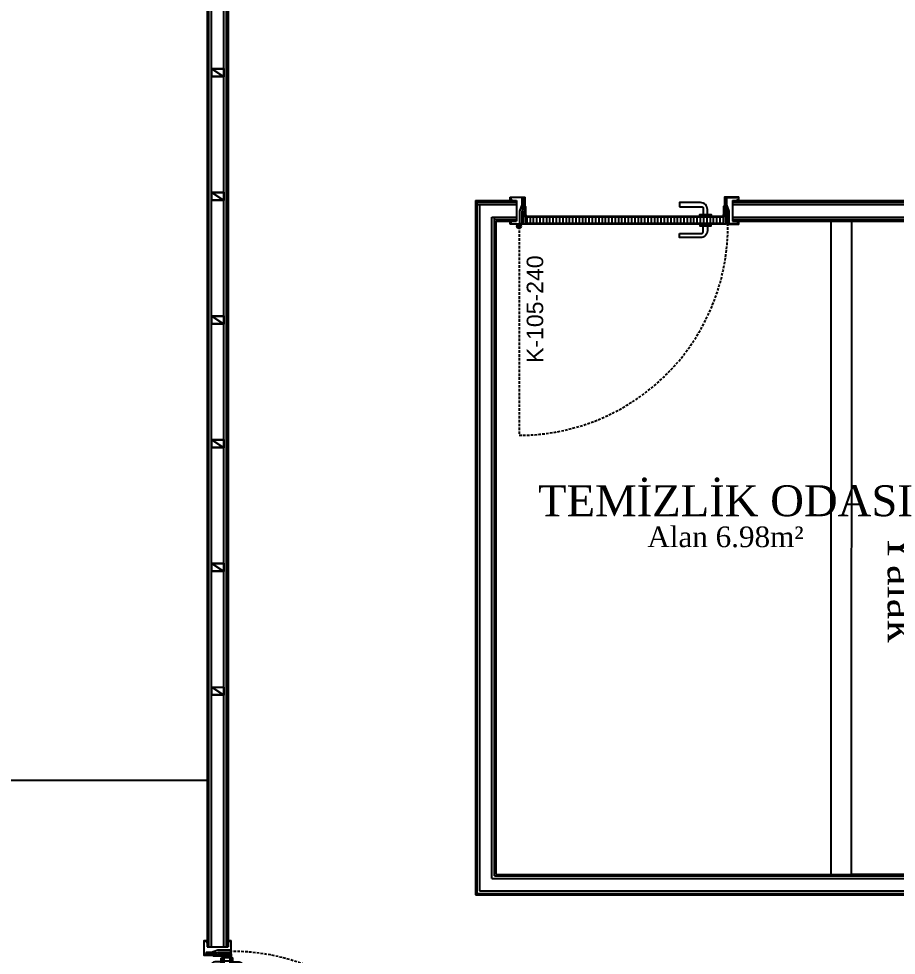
# Model space of a CAD drawing. Header units: millimetres. Extents: x -29311 to -3405, y 28913 to 42880.
# Drawn here: x -6707.6 to -6282, y 36016.5 to 36470.8 of the extents above; entities that cross this region are included whole.
import ezdxf
from ezdxf.enums import TextEntityAlignment as Align

# ---------------------------------------------------------------- set-up
doc = ezdxf.new("R2010")
doc.units = ezdxf.units.MM
doc.linetypes.add('HIDDEN', pattern=[0.375, 0.25, -0.125])
for name, color, linetype in [('A-DOSEME-GOR0.1', 77, 'Continuous'), ('A-DUVAR-ALCIPAN', 9, 'Continuous'), ('A-DUVAR-ALCIPAN-CELIK', 144, 'Continuous'), ('A-KAPI-AHSAP', 245, 'Continuous'), ('A-KAPI-AKSESUAR', 206, 'Continuous'), ('A-KAPI-METAL', 84, 'Continuous'), ('A-KAPI-PROFIL', 206, 'Continuous'), ('A-SIVA-ALCIPAN', 247, 'Continuous'), ('A-SIVA-IC', 97, 'Continuous'), ('A-YAZI', 136, 'Continuous'), ('level', 10, 'Continuous')]:
    doc.layers.add(name, color=color, linetype=linetype)
doc.styles.get("Standard").update_dxf_attribs({"font": 'arial.ttf'})
doc.styles.add('YAZ-50', font='times.ttf', dxfattribs={"width": 0.9})

# ---------------------------------------------------------------- blocks, each defined once
blk = doc.blocks.new('40 60')
at = {"layer": 'A-DUVAR-ALCIPAN-CELIK'}
for points in [[(82132.16, 6001.66), (82132.16, 6007.66), (82128.16, 6007.66), (82128.16, 6001.66)], [(82132.01, 6001.81), (82132.01, 6007.51), (82128.31, 6007.51), (82128.31, 6001.81)]]:
    blk.add_lwpolyline(points, close=True, dxfattribs=at)
blk.add_lwpolyline([(82128.31, 6007.51), (82132.01, 6001.81)], dxfattribs=at)
blk = doc.blocks.new('A$C1989330F')
at = {"layer": 'A-KAPI-AKSESUAR'}
blk.add_lwpolyline([(27.5, 0), (-27.5, 0), (-27.5, -8), (27.5, -8)], close=True, dxfattribs=at)
blk.add_lwpolyline([(-125, -45), (-20, -45, 0.414214), (-10, -35), (-10, -8), (10, -8), (10, -32, -0.414214), (-23, -65), (-125, -65)], format="xyb", close=True, dxfattribs=at)
blk = doc.blocks.new('*U50')
at = {"ltscale": 12}
h = blk.add_hatch(dxfattribs=at)
h.set_pattern_fill('ANSI31', color=8, scale=5, angle=45)
h.set_pattern_definition([(90, (-1.915, 20), (-15.875, 3e-15), [])])
h.paths.add_polyline_path([(954.1, -130), (44, -130), (44, -160), (954.1, -160)])
at = {"color": 8, "linetype": 'HIDDEN', "ltscale": 50}
blk.add_lwpolyline([(12, -175), (12, -1139.1, 0.417281), (976.1, -164.9)], format="xyb", dxfattribs=at)
at = {"layer": 'A-KAPI-AHSAP'}
for points in [[(44, -165), (34, -165), (34, -148), (34, -148), (34, -125), (44, -125), (44, -165)], [(44, -125), (954.1, -125)], [(954.1, -165), (954.1, -125), (964.1, -125), (964.1, -165), (964.1, -165), (964.1, -165), (954.1, -165)], [(954.1, -165), (44, -165)]]:
    blk.add_lwpolyline(points, dxfattribs=at)
blk.add_lwpolyline([(954.1, -130), (44, -130), (44, -160), (954.1, -160)], close=True, dxfattribs=at)
at = {"layer": 'A-KAPI-AKSESUAR'}
for radius in [10, 5, 4]:
    blk.add_circle((12, -175), radius, dxfattribs=at)
at = {"layer": 'A-KAPI-METAL'}
for points in [[(-29, -32), (39, -32, -0.414214), (40, -33), (40, -95.9), (38, -95.9), (38, -34.5, 0.414214), (37.5, -34), (-27.5, -34, 0.414214), (-28, -34.5), (-28, -46, 0.414214), (-27.5, -46.5), (-20, -46.5), (-20, -48.5), (-29, -48.5, -0.414214), (-30, -47.5), (-30, -33, -0.414214)], [(1027.1, -32), (959.1, -32, 0.414214), (958.1, -33), (958.1, -95.9), (960.1, -95.9), (960.1, -34.5, -0.414214), (960.6, -34), (1025.6, -34, -0.414214), (1026.1, -34.5), (1026.1, -46, -0.414214), (1025.6, -46.5), (1018.1, -46.5), (1018.1, -48.5), (1027.1, -48.5, 0.414214), (1028.1, -47.5), (1028.1, -33, 0.414214)], [(-30, -151, -0.414214), (-29, -150), (-20, -150), (-20, -152), (-27.5, -152, 0.414214), (-28, -152.5), (-28, -162.5, 0.414214), (-27.5, -163), (26.5, -163, 0.414214), (27, -162.5), (27, -105, -0.414214), (28.2, -104), (41, -104, -0.414154), (42, -105), (42, -119.5), (42, -93.4), (42, -79.3), (42, -93.4), (40, -93.4), (40, -79.3, -1), (44, -79.3), (44, -119.8, -0.934642), (40, -119.5), (40, -106.5, 0.414214), (39.5, -106), (29.5, -106, 0.414214), (29, -106.5), (29, -164, -0.414214), (28, -165), (-29, -165, -0.414214), (-30, -164)], [(1028.1, -151, 0.414214), (1027.1, -150), (1018.1, -150), (1018.1, -152), (1025.6, -152, -0.414214), (1026.1, -152.5), (1026.1, -162.5, -0.414214), (1025.6, -163), (971.6, -163, -0.414214), (971.1, -162.5), (971.1, -104, 0.414214), (969.8, -103), (957.1, -103, 0.414154), (956.1, -104), (956.1, -119.5), (956.1, -93.4), (956.1, -79.3), (956.1, -93.4), (958.1, -93.4), (958.1, -79.3, 1), (954.1, -79.3), (954.1, -119.8, 0.938583), (958.1, -119.5), (958.1, -105.5, -0.414214), (958.6, -105), (968.5, -105, -0.414214), (969.1, -105.5), (969.1, -164, 0.414214), (970.1, -165), (1027.1, -165, 0.414214), (1028.1, -164)]]:
    blk.add_lwpolyline(points, format="xyb", close=True, dxfattribs=at)
at = {"layer": 'A-KAPI-PROFIL'}
for points in [[(16.5, -100.9), (27.5, -70.4), (27.5, -36.5), (37.5, -36.5), (37.5, -72.2), (25.9, -104.3), (25.9, -163), (16.5, -163)], [(981.6, -100.9), (970.6, -70.4), (970.6, -43.8), (960.6, -43.8), (960.6, -72.2), (972.2, -104.3), (972.2, -163), (981.6, -163)]]:
    blk.add_lwpolyline(points, close=True, dxfattribs=at)
for points in [[(36.5, -36.8), (37.5, -36.8), (37.5, -52.5), (29.6, -66.1), (29.6, -89.8), (36.6, -89.8), (36.6, -90.8), (28.6, -90.8), (28.6, -65.8), (36.5, -52.2), (36.5, -36.8)], [(961.6, -36.8), (960.6, -36.8), (960.6, -52.5), (968.5, -66.1), (968.5, -89.8), (961.5, -89.8), (961.5, -90.8), (969.5, -90.8), (969.5, -65.8), (961.6, -52.2), (961.6, -36.8)]]:
    blk.add_lwpolyline(points, dxfattribs=at)
at = {"layer": 'A-KAPI-PROFIL', "color": 8}
for points in [[(39.7, -111.2, 0.414214), (37.7, -109.2), (31.3, -109.2, 0.414214), (29.3, -111.2), (29.3, -122, 0.414214), (31.3, -124), (45.3, -124, 0.414214), (46.3, -123), (46.3, -120, 1), (44.3, -120), (44.3, -121.5), (39.7, -121.5)], [(968.8, -111.2, 0.414214), (966.8, -109.2), (960.4, -109.2, 0.414214), (958.4, -111.2), (958.4, -121.5), (953.8, -121.5), (953.8, -120, 1), (951.8, -120), (951.8, -123, 0.414214), (952.8, -124), (964.1, -124), (966.8, -124, 0.414214), (968.8, -122)]]:
    blk.add_lwpolyline(points, format="xyb", close=True, dxfattribs=at)
at = {"layer": 'DEFPOINTS', "linetype": 'ByBlock', "ltscale": 12}
for p, q in [((0, -48.5), (0, -150)), ((998.1, -48.5), (998.1, -125))]:
    blk.add_line(p, q, dxfattribs=at)
at = {"ltscale": 12, "xscale": -1, "rotation": 180}
blk.add_blockref('A$C1989330F', (916, -125), dxfattribs=at)
at = {"ltscale": 12}
blk.add_blockref('A$C1989330F', (916, -165), dxfattribs=at)
blk = doc.blocks.new('*U501')
at = {"ltscale": 12}
h = blk.add_hatch(dxfattribs=at)
h.set_pattern_fill('ANSI31', color=8, scale=5, angle=45)
h.set_pattern_definition([(90, (48.085, 20), (-15.875, 3e-15), [])])
h.paths.add_polyline_path([(1004.1, -130), (44, -130), (44, -160), (1004.1, -160)])
at = {"color": 8, "linetype": 'HIDDEN', "ltscale": 50}
blk.add_lwpolyline([(12.6, -176.2), (12.6, -1188.7, 0.417281), (1025, -165.6)], format="xyb", dxfattribs=at)
at = {"layer": 'A-KAPI-AHSAP'}
for points in [[(44, -165), (34, -165), (34, -148), (34, -148), (34, -125), (44, -125), (44, -165)], [(44, -125), (1004.1, -125)], [(1004.1, -165), (1004.1, -125), (1014.1, -125), (1014.1, -165), (1014.1, -165), (1014.1, -165), (1004.1, -165)], [(1004.1, -165), (44, -165)]]:
    blk.add_lwpolyline(points, dxfattribs=at)
blk.add_lwpolyline([(1004.1, -130), (44, -130), (44, -160), (1004.1, -160)], close=True, dxfattribs=at)
at = {"layer": 'A-KAPI-AKSESUAR'}
for radius in [10, 5, 4]:
    blk.add_circle((12, -175), radius, dxfattribs=at)
at = {"layer": 'A-KAPI-METAL'}
for points in [[(-29, -33.4), (39, -33.4, -0.414214), (40, -34.4), (40, -95.9), (38, -95.9), (38, -35.9, 0.414214), (37.5, -35.4), (-27.5, -35.4, 0.414214), (-28, -35.9), (-28, -47.4, 0.414214), (-27.5, -47.9), (-20, -47.9), (-20, -49.9), (-29, -49.9, -0.414214), (-30, -48.9), (-30, -34.4, -0.414214)], [(1077.1, -33.4), (1009.1, -33.4, 0.414214), (1008.1, -34.4), (1008.1, -95.9), (1010.1, -95.9), (1010.1, -35.9, -0.414214), (1010.6, -35.4), (1075.6, -35.4, -0.414214), (1076.1, -35.9), (1076.1, -47.4, -0.414214), (1075.6, -47.9), (1068.1, -47.9), (1068.1, -49.9), (1077.1, -49.9, 0.414214), (1078.1, -48.9), (1078.1, -34.4, 0.414214)], [(-30, -151, -0.414214), (-29, -150), (-20, -150), (-20, -152), (-27.5, -152, 0.414214), (-28, -152.5), (-28, -162.5, 0.414214), (-27.5, -163), (26.5, -163, 0.414214), (27, -162.5), (27, -105, -0.414214), (28.2, -104), (41, -104, -0.414154), (42, -105), (42, -119.5), (42, -94.8), (42, -80.7), (42, -94.8), (40, -94.8), (40, -80.7, -1), (44, -80.7), (44, -119.8, -0.934642), (40, -119.5), (40, -106.5, 0.414214), (39.5, -106), (29.5, -106, 0.414214), (29, -106.5), (29, -164, -0.414214), (28, -165), (-29, -165, -0.414214), (-30, -164)], [(1078.1, -151, 0.414214), (1077.1, -150), (1068.1, -150), (1068.1, -152), (1075.6, -152, -0.414214), (1076.1, -152.5), (1076.1, -162.5, -0.414214), (1075.6, -163), (1021.6, -163, -0.414214), (1021.1, -162.5), (1021.1, -104, 0.414214), (1019.8, -103), (1007.1, -103, 0.414154), (1006.1, -104), (1006.1, -119.5), (1006.1, -94.8), (1006.1, -80.7), (1006.1, -94.8), (1008.1, -94.8), (1008.1, -80.7, 1), (1004.1, -80.7), (1004.1, -119.8, 0.938583), (1008.1, -119.5), (1008.1, -105.5, -0.414214), (1008.6, -105), (1018.5, -105, -0.414214), (1019.1, -105.5), (1019.1, -164, 0.414214), (1020.1, -165), (1077.1, -165, 0.414214), (1078.1, -164)]]:
    blk.add_lwpolyline(points, format="xyb", close=True, dxfattribs=at)
at = {"layer": 'A-KAPI-PROFIL'}
for points in [[(16.5, -100.9), (27.5, -70.4), (27.5, -36.5), (37.5, -36.5), (37.5, -72.2), (25.9, -104.3), (25.9, -163), (16.5, -163)], [(1031.6, -100.9), (1020.6, -70.4), (1020.6, -43.8), (1010.6, -43.8), (1010.6, -72.2), (1022.2, -104.3), (1022.2, -163), (1031.6, -163)]]:
    blk.add_lwpolyline(points, close=True, dxfattribs=at)
for points in [[(36.5, -36.8), (37.5, -36.8), (37.5, -52.5), (29.6, -66.1), (29.6, -89.8), (36.6, -89.8), (36.6, -90.8), (28.6, -90.8), (28.6, -65.8), (36.5, -52.2), (36.5, -36.8)], [(1011.6, -36.8), (1010.6, -36.8), (1010.6, -52.5), (1018.5, -66.1), (1018.5, -89.8), (1011.5, -89.8), (1011.5, -90.8), (1019.5, -90.8), (1019.5, -65.8), (1011.6, -52.2), (1011.6, -36.8)]]:
    blk.add_lwpolyline(points, dxfattribs=at)
at = {"layer": 'A-KAPI-PROFIL', "color": 8}
for points in [[(39.7, -111.2, 0.414214), (37.7, -109.2), (31.3, -109.2, 0.414214), (29.3, -111.2), (29.3, -122, 0.414214), (31.3, -124), (45.3, -124, 0.414214), (46.3, -123), (46.3, -120, 1), (44.3, -120), (44.3, -121.5), (39.7, -121.5)], [(1018.8, -111.2, 0.414214), (1016.8, -109.2), (1010.4, -109.2, 0.414214), (1008.4, -111.2), (1008.4, -121.5), (1003.8, -121.5), (1003.8, -120, 1), (1001.8, -120), (1001.8, -123, 0.414214), (1002.8, -124), (1014.1, -124), (1016.8, -124, 0.414214), (1018.8, -122)]]:
    blk.add_lwpolyline(points, format="xyb", close=True, dxfattribs=at)
at = {"layer": 'DEFPOINTS', "linetype": 'ByBlock', "ltscale": 12}
for p, q in [((0, -49.9), (0, -150)), ((1048.1, -49.9), (1048.1, -125))]:
    blk.add_line(p, q, dxfattribs=at)
at = {"ltscale": 12, "xscale": -1, "rotation": 180}
blk.add_blockref('A$C1989330F', (916, -125), dxfattribs=at)
at = {"ltscale": 12}
blk.add_blockref('A$C1989330F', (916, -165), dxfattribs=at)

msp = doc.modelspace()

# ---------------------------------------------------------------- linework, layer by layer
at = {"layer": 'A-DOSEME-GOR0.1'}
msp.add_line((-6616.14, 36101.26), (-8257.64, 36101.26), dxfattribs=at)
at = {"layer": 'A-DUVAR-ALCIPAN'}
for p, q in [((-6615.39, 36020.57), (-6615.39, 36686.65)), ((-6614.14, 36020.57), (-6614.14, 36686.65)), ((-6608.14, 36020.57), (-6608.14, 36555.09)), ((-6606.89, 36020.57), (-6606.89, 36553.84))]:
    msp.add_line(p, q, dxfattribs=at)
for points in [[(-6485.39, 36381.9), (-6485.39, 36046.51)], [(-6485.39, 36381.9), (-6466.2, 36381.9)], [(-6466.2, 36382.65), (-6466.2, 36372.65)], [(-6361.39, 36382.65), (-6361.39, 36372.65)], [(-6361.39, 36381.9), (-6141.72, 36381.9)], [(-6485.39, 36380.65), (-6466.2, 36380.65)], [(-6484.14, 36380.65), (-6484.14, 36047.76)], [(-6361.39, 36380.65), (-6141.72, 36380.65)], [(-6478.14, 36053.76), (-6478.14, 36374.65)], [(-6478.14, 36374.65), (-6466.2, 36374.65)], [(-6476.89, 36055.01), (-6476.89, 36374.65)], [(-6476.89, 36373.4), (-6466.2, 36373.4)], [(-6361.39, 36374.65), (-6256.24, 36374.65)], [(-6361.39, 36373.4), (-6256.24, 36373.4)], [(-6476.89, 36055.01), (-6256.33, 36055.01)], [(-6478.14, 36053.76), (-6256.33, 36053.76)], [(-6485.39, 36046.51), (-6240, 36046.51)], [(-6484.14, 36047.76), (-6240, 36047.76)]]:
    msp.add_lwpolyline(points, dxfattribs=at)
at = {"layer": 'A-SIVA-ALCIPAN'}
for p, q in [((-6616.14, 36020.57), (-6616.14, 36685.14)), ((-6606.14, 36020.57), (-6606.14, 36553.09)), ((-6606.14, 36553.09), (-6606.14, 36020.57))]:
    msp.add_line(p, q, dxfattribs=at)
for points in [[(-6486.14, 36382.65), (-6486.14, 36045.76)], [(-6486.14, 36382.65), (-6466.2, 36382.65)], [(-6361.39, 36382.65), (-6143.72, 36382.65)], [(-6476.14, 36055.76), (-6476.14, 36372.65)], [(-6476.14, 36372.65), (-6466.2, 36372.65)], [(-6361.39, 36372.65), (-6258.24, 36372.65)], [(-6476.14, 36055.76), (-6258.33, 36055.76)], [(-6486.14, 36045.76), (-6240, 36045.76)]]:
    msp.add_lwpolyline(points, dxfattribs=at)
at = {"layer": 'A-SIVA-IC'}
msp.add_lwpolyline([(-6258.24, 36372.65), (-6258.33, 36055.76), (-6303.72, 36055.74), (-6303.55, 36372.65)], close=True, dxfattribs=at)
for points in [[(-6313.55, 36055.76), (-6313.55, 36372.58)], [(-6616.14, 36020.57), (-6606.14, 36020.57)]]:
    msp.add_lwpolyline(points, dxfattribs=at)

# ---------------------------------------------------------------- block references
at = {"layer": 'A-DUVAR-ALCIPAN', "xscale": 0.1, "yscale": 0.1, "zscale": 0.1}
msp.add_blockref('*U501', (-6466.2, 36387.64), dxfattribs=at)
at = {"layer": 'A-DUVAR-ALCIPAN-CELIK', "xscale": -1, "rotation": 90}
for p in [(-606.49, 118574.81), (-606.49, 118514.81), (-606.49, 118454.81), (-606.49, 118394.81), (-606.49, 118334.81), (-606.49, 118274.81)]:
    msp.add_blockref('40 60', p, dxfattribs=at)
at = {"layer": 'A-KAPI-AHSAP', "xscale": 0.1, "yscale": 0.1, "zscale": 0.1, "rotation": 90}
msp.add_blockref('*U50', (-6621.14, 35920.76), dxfattribs=at)

# ---------------------------------------------------------------- texts
at = {"layer": 'A-YAZI', "style": 'YAZ-50'}
for s, height, p in [('TEMİZLİK ODASI', 15, (-6364.84, 36229.51)), ('Alan 6.98m²', 10, (-6364.84, 36214.51))]:
    msp.add_text(s, height=height, dxfattribs=at).set_placement(p, align=Align.CENTER)
msp.add_text('Yalak', height=15, rotation=270, dxfattribs=at).set_placement((-6286.19, 36195.14), align=Align.CENTER)
msp.add_text('Yalak', height=15, rotation=270, dxfattribs=at).set_placement((-6286.19, 36195.14), align=Align.CENTER)
at = {"layer": 'level', "insert": (-6461.26, 36303.84), "char_height": 8, "width": 13.9869, "attachment_point": 1, "rotation": 90}
msp.add_mtext('K-105-240', dxfattribs=at)

doc.saveas('drawing.dxf')
